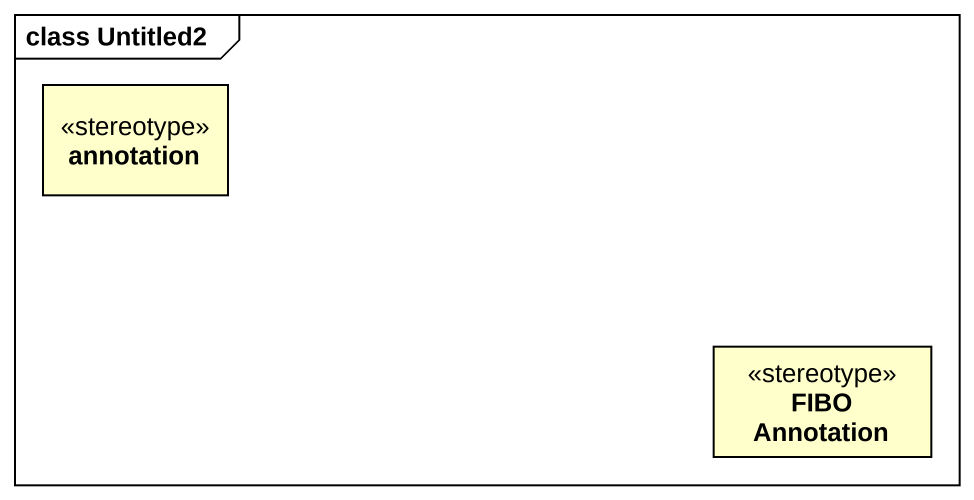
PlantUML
@startuml
mainframe class Untitled2
hide circle
hide empty members
class "annotation" as annotation_ <<stereotype>>
class "FIBO Annotation" as FIBO_Annotation <<stereotype>>
@enduml
